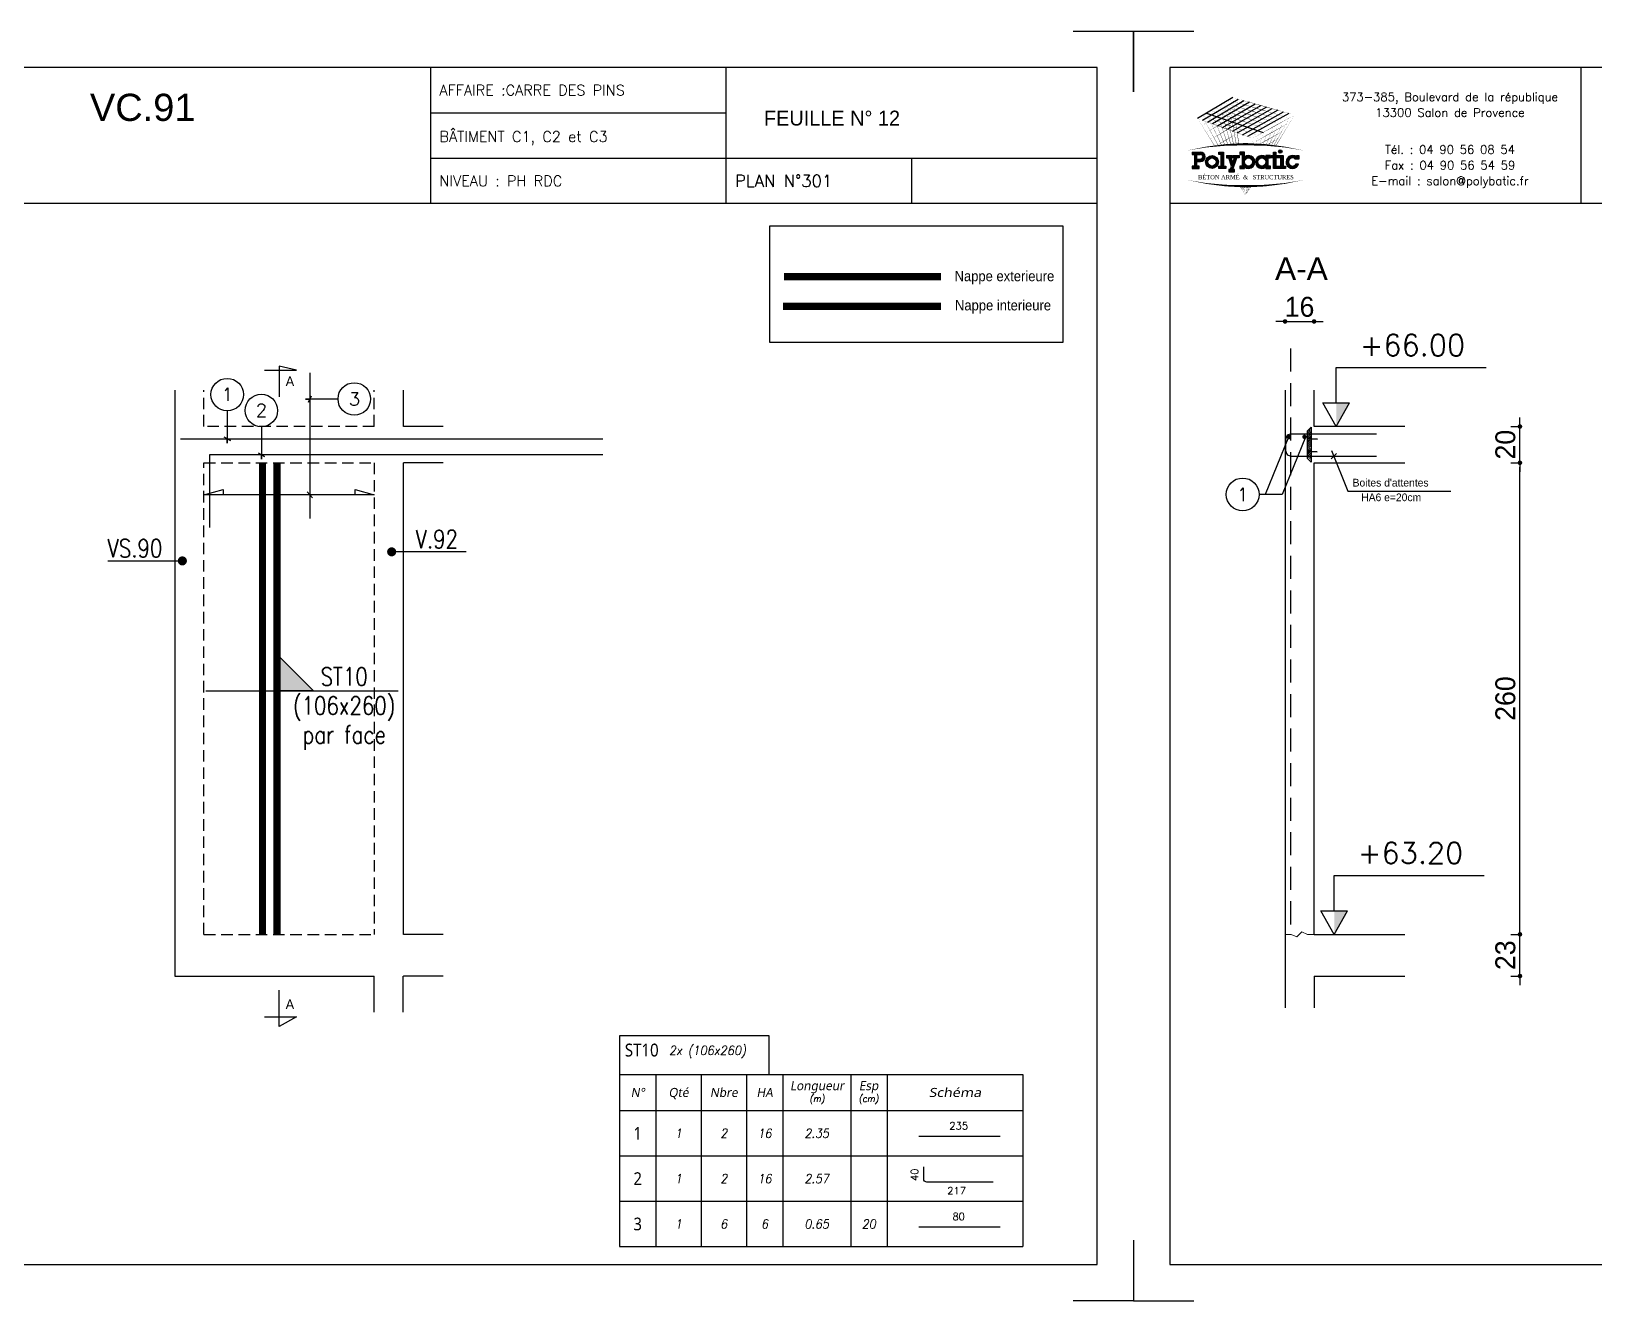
# Model space of a CAD drawing. Header units: metres. Extents: x -5618 to 118954, y -306 to 4637.
# Drawn here: x 4258 to 5120, y 894 to 1594 of the extents above; entities that cross this region are included whole.
import ezdxf
from ezdxf.enums import TextEntityAlignment as Align

# ---------------------------------------------------------------- set-up
doc = ezdxf.new("R2010")
doc.units = ezdxf.units.M
doc.linetypes.add('CACHE', pattern=[9.525, 6.35, -3.175])
doc.linetypes.add('CACHEX2', pattern=[19.05, 12.7, -6.35])
for name, color, linetype in [('COTATION', 1, 'Continuous'), ('GO-CARTOUCHE', 7, 'Continuous'), ('GO-FER-HA', 140, 'Continuous'), ('GO-TEXTE', 9, 'Continuous'), ('GO-TEXTE-FER', 3, 'Continuous'), ('K_ENT_M_Building_V.76', 7, 'Continuous'), ('STR_COTATION', 1, 'Continuous'), ('STR_STA', 30, 'Continuous'), ('STR_TS', 22, 'Continuous'), ('STR_TS_TXT', 7, 'Continuous'), ('STR_VOI-POT', 6, 'Continuous')]:
    doc.layers.add(name, color=color, linetype=linetype)
doc.layers.add('Kofragna_forma', color=7, linetype='Continuous', lineweight=70)
doc.styles.add('ARIAL', font='ARIAL.TTF')
doc.styles.add('GrDimensions', font='simplex.shx')
doc.styles.add('Lucida', font='LSANSI.TTF')
doc.styles.add('POLYBATIC', font='TIMES.TTF')
doc.styles.add('schéma', font='simplex.shx')
doc.styles.add('Tableau', font='romans.shx', dxfattribs={"width": 0.9, "oblique": 10})
doc.styles.add('Tableau2', font='trebuc.TTF', dxfattribs={"width": 0.9, "oblique": 10})
doc.styles.add('TEXTE', font='romans.shx')
doc.styles.add('TEXTE TS', font='romans.shx', dxfattribs={"width": 0.7, "oblique": 15})
doc.styles.add('TEXTEBA', font='ARIAL.TTF')
doc.dimstyles.new('COUPE-20', dxfattribs={"dimscale": 0.5, "dimtxt": 22, "dimasz": 5, "dimexe": 0.05, "dimexo": 0, "dimgap": 5, "dimtad": 1, "dimdec": 0, "dimdsep": 46, "dimtxsty": 'Standard', "dimblk1": 'DOT', "dimblk2": 'DOT', "dimsah": 1, "dimcen": 0, "dimdle": 150, "dimclrd": 1, "dimclre": 1, "dimclrt": 7, "dimadec": 0, "dimazin": 0, "dimtfac": 1, "dimtdec": 0, "dimtix": 1, "dimtmove": 2, "dimatfit": 3, "dimldrblk": 'DOT', "dimfxl": 0, "dimtvp": 1, "dimtolj": 1, "dimtzin": 0, "dimarcsym": 0})

# ---------------------------------------------------------------- blocks, each defined once
blk = doc.blocks.new('ime')
at = {"layer": 'COTATION', "const_width": 2.5}
blk.add_lwpolyline([(1.25, 0, -1), (-1.25, 0, -1)], format="xyb", close=True, dxfattribs=at)
at = {"layer": 'COTATION'}
blk.add_lwpolyline([(41.09, 0), (0, 0)], dxfattribs=at)
at = {"layer": 'COTATION', "color": 7, "style": 'TEXTE TS', "width": 0.8}
blk.add_attdef('NAME', (9.08, 2), '', height=10, dxfattribs=at)
blk = doc.blocks.new('A$C492E529B')
h = blk.add_hatch(color=256)
h.paths.add_polyline_path([(-1.983, 0.1), (-2.083, 0.1), (-2.083, 0.3), (-1.933, 0.3, 1), (-1.933, 0.7), (-2.283, 0.7), (-2.283, 0.6), (-2.183, 0.6), (-2.183, 0.1), (-2.283, 0.1), (-2.283, 0), (-1.983, 0)])
h.paths.add_polyline_path([(-2.083, 0.4), (-2.083, 0.6), (-1.933, 0.6, -1), (-1.933, 0.4)], flags=16)
for color, points in [(256, [(-0.938, 0.7), (-1.138, 0.7), (-1.138, 0.6), (-1.038, 0.6), (-1.038, 0.1), (-1.138, 0.1), (-1.138, 0), (-0.838, 0), (-0.838, 0.1), (-0.938, 0.1)]), (256, [(1.393, 0.55), (1.292, 0.55), (1.292, 0.7), (1.193, 0.7), (1.193, 0.55), (1.093, 0.55), (1.093, 0.45), (1.193, 0.45), (1.193, 0), (1.393, 0), (1.393, 0.1), (1.292, 0.1), (1.292, 0.45), (1.393, 0.45)]), (140, [(1.413, 0.725, 1), (1.563, 0.725, 1)]), (256, [(-0.367, 0.45), (-0.268, 0.45), (-0.268, 0.55), (-0.523, 0.55), (-0.523, 0.45), (-0.473, 0.45), (-0.543, 0.253), (-0.612, 0.45), (-0.562, 0.45), (-0.562, 0.55), (-0.818, 0.55), (-0.818, 0.45), (-0.718, 0.45), (-0.595, 0.101), (-0.648, -0.05), (-0.718, -0.05), (-0.718, -0.15), (-0.468, -0.15), (-0.468, -0.05), (-0.543, -0.05)]), (256, [(1.613, 0.55), (1.413, 0.55), (1.413, 0.45), (1.513, 0.45), (1.513, 0.1), (1.413, 0.1), (1.413, 0), (1.712, 0), (1.712, 0.1), (1.613, 0.1)]), (256, [(2.13, 0.4), (2.283, 0.4), (2.283, 0.55), (2.183, 0.55), (2.183, 0.487, 3.359496), (2.272, 0.2), (2.166, 0.2, -3.125802)])]:
    blk.add_hatch(color=color).paths.add_polyline_path(points)
h = blk.add_hatch(color=256)
h.paths.add_polyline_path([(-0.047, 0.487), (-0.047, 0.7), (-0.248, 0.7), (-0.248, 0.6), (-0.147, 0.6), (-0.147, 0.1), (-0.248, 0.1), (-0.248, 0), (-0.047, 0), (-0.047, 0.063, 2.12132)])
h.paths.add_polyline_path([(-0.047, 0.275, -1), (0.303, 0.275, -1)], flags=16)
h = blk.add_hatch(color=256)
h.paths.add_polyline_path([(-1.158, 0.275, 1), (-1.708, 0.275, 1)])
h.paths.add_polyline_path([(-1.608, 0.275, -1), (-1.258, 0.275, -1)], flags=16)
h = blk.add_hatch(color=256)
h.paths.add_polyline_path([(1.073, 0.1), (0.973, 0.1), (0.973, 0.45), (1.073, 0.45), (1.073, 0.55), (0.873, 0.55), (0.873, 0.487, 2.12132), (0.873, 0.063), (0.873, 0), (1.073, 0)])
h.paths.add_polyline_path([(0.523, 0.275, -1), (0.873, 0.275, -1)], flags=16)
for p, q in [((-0.595, 0.101), (-0.718, 0.45)), ((-0.648, -0.05), (-0.595, 0.101)), ((-0.543, 0.253), (-0.612, 0.45)), ((-0.543, -0.05), (-0.367, 0.45)), ((-0.543, 0.253), (-0.473, 0.45)), ((0.873, 0.55), (0.873, 0.487)), ((1.073, 0.55), (0.873, 0.55)), ((0.873, 0.063), (0.873, 0)), ((0.973, 0.1), (0.973, 0.45)), ((0.973, 0.45), (1.073, 0.45)), ((1.073, 0.1), (0.973, 0.1)), ((1.073, 0.45), (1.073, 0.55)), ((1.073, 0), (1.073, 0.1)), ((2.166, 0.2), (2.272, 0.2)), ((0.873, 0), (1.073, 0))]:
    blk.add_line(p, q)
for points in [[(-2.283, 0.7), (-1.933, 0.7)], [(-2.283, 0.7), (-2.283, 0.6), (-2.183, 0.6), (-2.183, 0.1), (-2.283, 0.1), (-2.283, 0), (-1.983, 0), (-1.983, 0.1), (-2.083, 0.1), (-2.083, 0.3), (-1.933, 0.3)], [(-1.138, 0.7), (-0.938, 0.7), (-0.938, 0.1), (-0.838, 0.1), (-0.838, 0), (-1.138, 0), (-1.138, 0.1), (-1.038, 0.1), (-1.038, 0.6), (-1.138, 0.6), (-1.138, 0.7)], [(-0.248, 0.7), (-0.248, 0.6), (-0.147, 0.6), (-0.147, 0.1), (-0.248, 0.1), (-0.248, 0), (-0.047, 0), (-0.047, 0.063)], [(-0.047, 0.487), (-0.047, 0.7), (-0.248, 0.7)], [(1.093, 0.55), (1.193, 0.55), (1.193, 0.7), (1.292, 0.7), (1.292, 0.55), (1.393, 0.55), (1.393, 0.45), (1.292, 0.45), (1.292, 0.1), (1.393, 0.1), (1.393, 0), (1.193, 0), (1.193, 0.45), (1.093, 0.45)], [(-2.083, 0.4), (-2.083, 0.6), (-1.933, 0.6)], [(-2.083, 0.4), (-1.933, 0.4)], [(-0.818, 0.55), (-0.562, 0.55)], [(-0.818, 0.55), (-0.818, 0.45), (-0.718, 0.45)], [(-0.612, 0.45), (-0.562, 0.45), (-0.562, 0.55)], [(-0.523, 0.55), (-0.268, 0.55), (-0.268, 0.45), (-0.367, 0.45)], [(-0.473, 0.45), (-0.523, 0.45), (-0.523, 0.55)], [(1.093, 0.45), (1.093, 0.55)], [(1.413, 0.45), (1.413, 0.55), (1.613, 0.55), (1.613, 0.1), (1.712, 0.1), (1.712, 0), (1.413, 0), (1.413, 0.1), (1.513, 0.1), (1.513, 0.45), (1.413, 0.45)], [(2.183, 0.487), (2.183, 0.55), (2.283, 0.55), (2.283, 0.4), (2.13, 0.4)], [(-0.648, -0.05), (-0.718, -0.05), (-0.718, -0.15), (-0.468, -0.15), (-0.468, -0.05), (-0.543, -0.05)]]:
    blk.add_lwpolyline(points)
at = {"color": 140}
blk.add_circle((1.488, 0.725), 0.075, dxfattribs=at)
for centre, radius in [((-1.433, 0.275), 0.275), ((-1.433, 0.275), 0.175), ((0.128, 0.275), 0.175), ((0.698, 0.275), 0.175)]:
    blk.add_circle(centre, radius)
for centre, radius, start, end in [((-1.933, 0.5), 0.2, 270, 90), ((-1.933, 0.5), 0.1, 270, 90), ((0.128, 0.275), 0.275, 230.4788, 129.5212), ((0.698, 0.275), 0.275, 50.4788, 309.5212), ((2.008, 0.275), 0.275, 50.4788, 344.17338), ((2.008, 0.275), 0.175, 45.58469, 334.62307)]:
    blk.add_arc(centre, radius, start, end)
blk = doc.blocks.new('POLYBATIC')
at = {"color": 140}
for p, q in [((-0.43, 3.281), (-1.602, 2.578)), ((-1.435, 2.518), (-0.241, 3.228)), ((-1.268, 2.457), (-0.053, 3.175)), ((-1.309, 2.754), (0.586, 2.109)), ((0.135, 3.121), (-1.101, 2.397)), ((-0.934, 2.337), (0.323, 3.068)), ((-0.767, 2.276), (0.511, 3.015)), ((0.7, 2.962), (-0.6, 2.216)), ((-0.433, 2.156), (0.888, 2.908)), ((1.076, 2.855), (-0.266, 2.095)), ((-0.099, 2.035), (1.264, 2.802)), ((1.452, 2.749), (0.067, 1.974))]:
    blk.add_line(p, q, dxfattribs=at)
for points in [[(-1.016, 2.93, 0.0156, 0, 0), (-0.43, 3.281, 0, 0, 0)], [(-0.838, 2.873, 0.0156, 0, 0), (-0.241, 3.228, 0, 0, 0)], [(-0.661, 2.816, 0.0156, 0, 0), (-0.053, 3.175, 0, 0, 0)], [(0.444, 2.896, 0.0156, 0, 0), (-0.576, 3.193, 0, 0, 0)], [(-0.309, 1.714, 0.0145, 0, 0), (-0.576, 3.193, 0, 0, 0)], [(0.605, 2.988, 0.0156, 0, 0), (-0.43, 3.281, 0, 0, 0)], [(-0.225, 1.716, 0.0149, 0, 0), (-0.43, 3.281, 0, 0, 0)], [(-1.602, 2.578, 0, 0.0156, 0), (-1.016, 2.93, 0, 0, 0)], [(-1.456, 2.344, 0, 0.0156, 0), (-0.923, 2.663, 0, 0, 0)], [(-0.522, 2.339, 0.0156, 0, 0), (-1.455, 2.666, 0, 0, 0)], [(-0.913, 1.673, 0.0116, 0, 0), (-1.455, 2.666, 0, 0, 0)], [(-1.435, 2.518, 0, 0.0156, 0), (-0.838, 2.873, 0, 0, 0)], [(-0.361, 2.432, 0.0156, 0, 0), (-1.309, 2.754, 0, 0, 0)], [(-0.8, 1.684, 0.0121, 0, 0), (-1.309, 2.754, 0, 0, 0)], [(-1.268, 2.457, 0, 0.0156, 0), (-0.661, 2.816, 0, 0, 0)], [(-0.2, 2.524, 0.0156, 0, 0), (-1.162, 2.842, 0, 0, 0)], [(-0.692, 1.693, 0.0126, 0, 0), (-1.162, 2.842, 0, 0, 0)], [(-1.101, 2.397, 0, 0.0156, 0), (-0.483, 2.759, 0, 0, 0)], [(-0.039, 2.617, 0.0156, 0, 0), (-1.016, 2.93, 0, 0, 0)], [(-0.589, 1.7, 0.0131, 0, 0), (-1.016, 2.93, 0, 0, 0)], [(-0.934, 2.337, 0, 0.0156, 0), (-0.305, 2.702, 0, 0, 0)], [(-0.391, 2.983, 0, 0.0156, 0), (-0.923, 2.663, 0, 0, 0)], [(0.122, 2.71, 0.0156, 0, 0), (-0.869, 3.018, 0, 0, 0)], [(-0.491, 1.706, 0.0136, 0, 0), (-0.869, 3.018, 0, 0, 0)], [(-0.352, 2.685, 0, 0.0156, 0), (-0.831, 2.397, 0, 0, 0)], [(-0.767, 2.276, 0, 0.0156, 0), (-0.128, 2.646, 0, 0, 0)], [(0.283, 2.803, 0.0156, 0, 0), (-0.723, 3.105, 0, 0, 0)], [(-0.398, 1.71, 0.014, 0, 0), (-0.723, 3.105, 0, 0, 0)], [(-0.483, 2.759, 0.0156, 0, 0), (0.135, 3.121, 0, 0, 0)], [(-0.305, 2.702, 0.0156, 0, 0), (0.323, 3.068, 0, 0, 0)], [(-0.128, 2.646, 0.0156, 0, 0), (0.511, 3.015, 0, 0, 0)], [(0.937, 2.305, 0, 0.0156, 0), (-0.039, 2.617, 0, 0, 0)], [(0.05, 2.589, 0.0156, 0, 0), (0.7, 2.962, 0, 0, 0)], [(1.113, 2.402, 0, 0.0156, 0), (0.122, 2.71, 0, 0, 0)], [(0.227, 2.532, 0.0156, 0, 0), (0.888, 2.908, 0, 0, 0)], [(1.289, 2.5, 0, 0.0156, 0), (0.283, 2.803, 0, 0, 0)], [(0.405, 2.475, 0.0156, 0, 0), (1.076, 2.855, 0, 0, 0)], [(1.465, 2.598, 0, 0.0156, 0), (0.444, 2.896, 0, 0, 0)], [(0.582, 2.418, 0.0156, 0, 0), (1.264, 2.802, 0, 0, 0)], [(1.641, 2.695, 0, 0.0156, 0), (0.605, 2.988, 0, 0, 0)], [(0.76, 2.362, 0.0156, 0, 0), (1.452, 2.749, 0, 0, 0)], [(0.937, 2.305, 0.0156, 0, 0), (1.641, 2.695, 0, 0, 0)], [(1.012, 1.663, 0.012, 0, 0), (1.641, 2.695, 0, 0, 0)], [(-0.684, 2.246, 0.0156, 0, 0), (-1.602, 2.578, 0, 0, 0)], [(-1.031, 1.66, 0.0111, 0, 0), (-1.602, 2.578, 0, 0, 0)], [(-1.31, 2.109, 0, 0.0156, 0), (-0.831, 2.397, 0, 0, 0)], [(-1.165, 1.875, 0, 0.0156, 0), (-0.739, 2.131, 0, 0, 0)], [(-0.312, 2.386, 0, 0.0156, 0), (-0.739, 2.131, 0, 0, 0)], [(0.234, 1.914, 0, 0.0156, 0), (-0.684, 2.246, 0, 0, 0)], [(-0.273, 2.088, 0, 0.0156, 0), (-0.646, 1.864, 0, 0, 0)], [(-0.6, 2.216, 0, 0.0156, 0), (0.05, 2.589, 0, 0, 0)], [(0.41, 2.012, 0, 0.0156, 0), (-0.522, 2.339, 0, 0, 0)], [(-0.433, 2.156, 0, 0.0156, 0), (0.227, 2.532, 0, 0, 0)], [(0.586, 2.109, 0, 0.0156, 0), (-0.361, 2.432, 0, 0, 0)], [(-0.266, 2.095, 0, 0.0156, 0), (0.405, 2.475, 0, 0, 0)], [(0.762, 2.207, 0, 0.0156, 0), (-0.2, 2.524, 0, 0, 0)], [(-0.099, 2.035, 0, 0.0156, 0), (0.582, 2.418, 0, 0, 0)], [(0.067, 1.974, 0, 0.0156, 0), (0.76, 2.362, 0, 0, 0)], [(0.213, 1.74, 0, 0.0156, 0), (0.852, 2.095, 0, 0, 0)], [(0.234, 1.914, 0, 0.0156, 0), (0.937, 2.305, 0, 0, 0)], [(0.474, 1.706, 0.00597, 0, 0), (0.586, 2.109, 0, 0, 0)], [(0.587, 1.7, 0.00718, 0, 0), (0.762, 2.207, 0, 0, 0)], [(0.689, 1.693, 0.0083, 0, 0), (0.937, 2.305, 0, 0, 0)], [(0.765, 1.884, 0.0156, 0, 0), (1.342, 2.205, 0, 0, 0)], [(0.781, 1.685, 0.00933, 0, 0), (1.113, 2.402, 0, 0, 0)], [(0.852, 2.095, 0.0156, 0, 0), (1.491, 2.45, 0, 0, 0)], [(0.865, 1.678, 0.0103, 0, 0), (1.289, 2.5, 0, 0, 0)], [(0.942, 1.67, 0.0112, 0, 0), (1.465, 2.598, 0, 0, 0)], [(-1.953, 1.508, 0, 0.0781, -0.053843), (0, 1.719, 0, 0, 0)], [(-1.019, 1.641, 0, 0.0156, 0), (-0.646, 1.864, 0, 0, 0)], [(-0.234, 1.79, 0, 0.00638, 0), (-0.365, 1.711, 0, 0.00638, 0)], [(1.953, 1.508, 0, 0.0781, 0.053843), (0, 1.719, 0, 0, 0)], [(0.21, 1.716, 0.00323, 0, 0), (0.234, 1.914, 0, 0, 0)], [(0.349, 1.712, 0.00465, 0, 0), (0.41, 2.012, 0, 0, 0)], [(0.447, 1.708, 0.00693, 0.0156, 0), (0.767, 1.886, 0, 0, 0)], [(0.68, 1.675, 0.0156, 0, 0), (1.193, 1.96, 0, 0, 0)], [(0.96, 1.668, 0.00293, 0, 0), (1.044, 1.715, 0, 0, 0)], [(-1.953, 0.523, 0, 0.0781, 0.053843), (0, 0.312, 0, 0, 0)], [(1.953, 0.523, 0, 0.0781, -0.053843), (0, 0.312, 0, 0, 0)], [(0, 0, 0, 0.00381, 0), (-0.195, 0.315, 0, 0.00381, 0)], [(0, 0, 0, 0.00368, 0), (-0.171, 0.314, 0, 0.00368, 0)], [(0, 0, 0, 0.00356, 0), (-0.149, 0.314, 0, 0.00356, 0)], [(0, 0, 0, 0.00345, 0), (-0.128, 0.313, 0, 0.00345, 0)], [(0, 0, 0, 0.00334, 0), (-0.109, 0.313, 0, 0.00334, 0)], [(0, 0, 0, 0.00324, 0), (-0.09, 0.313, 0, 0.00324, 0)], [(0, 0, 0, 0.00315, 0), (-0.073, 0.313, 0, 0.00315, 0)], [(0, 0, 0, 0.00306, 0), (-0.056, 0.313, 0, 0.00306, 0)], [(0, 0, 0, 0.00306, 0), (-0.056, 0.313, 0, 0.00306, 0)], [(0, 0, 0, 0.00298, 0), (-0.041, 0.313, 0, 0.00298, 0)], [(0, 0, 0, 0.0051, 0), (0.038, 0.313, 0, 0.0051, 0)], [(0, 0, 0, 0.00425, 0), (0.127, 0.313, 0, 0.00425, 0)], [(0, 0, 0, 0.00408, 0), (0.145, 0.314, 0, 0.00408, 0)], [(0, 0, 0, 0.00392, 0), (0.162, 0.314, 0, 0.00392, 0)], [(0, 0, 0, 0.00378, 0), (0.177, 0.314, 0, 0.00378, 0)], [(0, 0, 0, 0.00365, 0), (0.191, 0.315, 0, 0.00365, 0)], [(0, 0, 0, 0.00486, 0), (0.064, 0.313, 0, 0.00486, 0)], [(0, 0, 0, 0.00464, 0), (0.087, 0.313, 0, 0.00464, 0)], [(0, 0, 0, 0.00443, 0), (0.108, 0.313, 0, 0.00443, 0)]]:
    blk.add_lwpolyline(points, format="xyseb", dxfattribs=at)
at = {"color": 5, "xscale": 0.78125, "yscale": 0.78125, "zscale": 0.78125}
blk.add_blockref('A$C492E529B', (0, 0.91), dxfattribs=at)
at = {"lineweight": 60, "style": 'POLYBATIC'}
for s, p in [('BÉTON ARMÉ', (-1.587, 0.547)), ('STRUCTURES', (0.24, 0.547))]:
    blk.add_text(s, height=0.1406, dxfattribs=at).set_placement(p)
at = {"color": 140, "style": 'POLYBATIC'}
blk.add_text('&', height=0.141, dxfattribs=at).set_placement((0, 0.547), align=Align.CENTER)
blk = doc.blocks.new('_DOT')
at = {"color": 0, "linetype": 'ByBlock'}
blk.add_line((-0.5, 0), (-1, 0), dxfattribs=at)
at = {"color": 0, "linetype": 'ByBlock', "const_width": 0.5}
blk.add_lwpolyline([(-0.25, 0, 1), (0.25, 0, 1)], format="xyb", close=True, dxfattribs=at)
blk = doc.blocks.new('*D1385')
at = {"layer": 'COTATION', "color": 1, "lineweight": -2, "ltscale": 4.5}
for p, q in [((5073.94, 1095.79), (5078.97, 1095.79)), ((5078.94, 1098.29), (5078.94, 1100.79)), ((5078.94, 1072.79), (5078.94, 1095.79)), ((5073.94, 1072.79), (5078.97, 1072.79)), ((5078.94, 1070.29), (5078.94, 1067.79))]:
    blk.add_line(p, q, dxfattribs=at)
at = {"layer": 'DEFPOINTS', "color": 0, "lineweight": -3, "ltscale": 4.5}
for p in [(5015.38, 1095.79), (5078.94, 1095.79), (5015.38, 1072.79)]:
    blk.add_point(p, dxfattribs=at)
at = {"layer": 'COTATION', "color": 1, "lineweight": -2, "ltscale": 4.5, "xscale": 2.5, "yscale": 2.5, "zscale": 2.5}
for p, rotation in [((5078.94, 1095.79), 270), ((5078.94, 1072.79), 90)]:
    blk.add_blockref('_DOT', p, dxfattribs=dict(at, rotation=rotation))
at = {"layer": 'COTATION', "color": 7, "lineweight": -3, "ltscale": 4.5, "insert": (5070.94, 1084.29), "char_height": 11, "attachment_point": 5, "rotation": 90}
blk.add_mtext('\\A1;23', dxfattribs=at)
blk = doc.blocks.new('*D1386')
at = {"layer": 'COTATION', "color": 1, "lineweight": -2, "ltscale": 4.5}
for p, q in [((5073.94, 1355.79), (5078.97, 1355.79)), ((5078.94, 1098.29), (5078.94, 1353.29)), ((5073.94, 1095.79), (5078.97, 1095.79))]:
    blk.add_line(p, q, dxfattribs=at)
at = {"layer": 'DEFPOINTS', "color": 0, "lineweight": -3, "ltscale": 4.5}
for p in [(5015.38, 1355.79), (5078.94, 1355.79), (5015.38, 1095.79)]:
    blk.add_point(p, dxfattribs=at)
at = {"layer": 'COTATION', "color": 1, "lineweight": -2, "ltscale": 4.5, "xscale": 2.5, "yscale": 2.5, "zscale": 2.5}
for p, rotation in [((5078.94, 1355.79), 90), ((5078.94, 1095.79), 270)]:
    blk.add_blockref('_DOT', p, dxfattribs=dict(at, rotation=rotation))
at = {"layer": 'COTATION', "color": 7, "lineweight": -3, "ltscale": 4.5, "insert": (5070.94, 1225.79), "char_height": 11, "attachment_point": 5, "rotation": 90}
blk.add_mtext('\\A1;260', dxfattribs=at)
blk = doc.blocks.new('*D1387')
at = {"layer": 'COTATION', "color": 1, "lineweight": -2, "ltscale": 4.5}
for p, q in [((5078.94, 1378.29), (5078.94, 1380.79)), ((5073.94, 1375.79), (5078.97, 1375.79)), ((5078.94, 1355.79), (5078.94, 1375.79)), ((5073.94, 1355.79), (5078.97, 1355.79)), ((5078.94, 1353.29), (5078.94, 1350.79))]:
    blk.add_line(p, q, dxfattribs=at)
at = {"layer": 'DEFPOINTS', "color": 0, "lineweight": -3, "ltscale": 4.5}
for p in [(5015.38, 1375.79), (5078.94, 1375.79), (5015.38, 1355.79)]:
    blk.add_point(p, dxfattribs=at)
at = {"layer": 'COTATION', "color": 1, "lineweight": -2, "ltscale": 4.5, "xscale": 2.5, "yscale": 2.5, "zscale": 2.5}
for p, rotation in [((5078.94, 1375.79), 270), ((5078.94, 1355.79), 90)]:
    blk.add_blockref('_DOT', p, dxfattribs=dict(at, rotation=rotation))
at = {"layer": 'COTATION', "color": 7, "lineweight": -3, "ltscale": 4.5, "insert": (5070.94, 1365.79), "char_height": 11, "attachment_point": 5, "rotation": 90}
blk.add_mtext('\\A1;20', dxfattribs=at)
blk = doc.blocks.new('stab')
at = {"layer": 'STR_STA'}
h = blk.add_hatch(dxfattribs=at)
h.set_pattern_fill('ANSI31', color=9, scale=6.075, angle=-540, style=0)
h.set_pattern_definition([(315, (-54992.6584, 395894.73794), (-0.536959212, -0.536959212), [])])
h.paths.add_polyline_path([(8.55, 0), (6.53, -2.03), (4.9, -2.03), (4.9, 0)])
h.paths.add_polyline_path([(4.9, 0), (4.9, -2.03), (1.75, -2.03), (1.95, 0)])
h.paths.add_polyline_path([(1.41, 0), (1.73, -2.03), (-8.03, -2.03), (-7.82, 0)])
h.paths.add_polyline_path([(-8.11, -1.56), (-9.67, 0), (-8.25, 0)])
at = {"layer": 'STR_STA', "color": 1}
blk.add_lwpolyline([(-5.93, 36.01), (-5.93, 0.57), (-5.93, -11.07, 0.414214), (-2.89, -14.1), (3.18, -14.1, 0.414214), (6.22, -11.07), (6.22, 36.01)], format="xyb", dxfattribs=at)
blk.add_lwpolyline([(-7.65, -2.03), (-9.67, 0), (9.67, 0), (7.65, -2.03)], close=True, dxfattribs=at)
blk.add_lwpolyline([(-3.88, 0), (-3.68, -2.22), (-3.09, 3.47), (-3.09, 0), (3.09, 0), (3.42, -2.09), (3.94, 3.21), (3.94, 0)], dxfattribs=at)
at = {"layer": 'STR_STA', "color": 6, "linetype": 'Continuous', "const_width": 1.2}
for points in [[(-3.75, -3.69, -1), (-4.95, -3.69, -1)], [(-3.64, -12.3, -1), (-4.84, -12.3, -1)]]:
    blk.add_lwpolyline(points, format="xyb", close=True, dxfattribs=at)
blk = doc.blocks.new('*D1388')
at = {"layer": 'DEFPOINTS', "color": 0, "lineweight": -3, "ltscale": 4.5}
for p in [(4965.38, 1433.73), (4949.38, 1395.79, 187.69), (4965.38, 1395.79, 187.69)]:
    blk.add_point(p, dxfattribs=at)
at = {"layer": 'STR_COTATION', "color": 1, "lineweight": -2, "ltscale": 4.5}
for p, q in [((4946.88, 1433.73), (4944.38, 1433.73)), ((4949.38, 1433.74), (4949.38, 1433.76)), ((4949.38, 1433.73), (4965.38, 1433.73)), ((4965.38, 1433.74), (4965.38, 1433.76)), ((4967.88, 1433.73), (4970.38, 1433.73))]:
    blk.add_line(p, q, dxfattribs=at)
at = {"layer": 'STR_COTATION', "color": 1, "lineweight": -2, "ltscale": 4.5, "xscale": 2.5, "yscale": 2.5, "zscale": 2.5}
blk.add_blockref('_DOT', (4949.38, 1433.73), dxfattribs=at)
at = {"layer": 'STR_COTATION', "color": 1, "lineweight": -2, "ltscale": 4.5, "xscale": 2.5, "yscale": 2.5, "zscale": 2.5, "rotation": 180}
blk.add_blockref('_DOT', (4965.38, 1433.73), dxfattribs=at)
at = {"layer": 'STR_COTATION', "color": 7, "lineweight": -3, "ltscale": 4.5, "insert": (4957.38, 1441.73), "char_height": 11, "attachment_point": 5}
blk.add_mtext('\\A1;16', dxfattribs=at)
blk = doc.blocks.new('mrega')
at = {"layer": 'STR_TS_TXT', "style": 'TEXTE TS', "width": 0.8}
for tag, p in [('ST10', (14.48, 0)), ('DIM', (14.48, -16)), ('NOTE', (14.48, -32))]:
    blk.add_attdef(tag, text='', height=10, dxfattribs=at).set_placement(p, align=Align.CENTER)
blk = doc.blocks.new('A$C6F247267')
blk.add_hatch(color=256).paths.add_polyline_path([(0, -0.2), (-0.2, 0), (0, 0)])
blk.add_lwpolyline([(-0.2, 0), (0, 0), (0, -0.2), (-0.2, 0)])
blk = doc.blocks.new('Barre libre')
at = {"layer": 'GO-TEXTE-FER'}
for p, q in [((0, 0), (0, -1)), ((0, 0), (8.9, 0)), ((0.8, 0), (0.8, -1)), ((1.8, 0), (1.8, -1)), ((2.8, 0), (2.8, -1)), ((3.6, 0), (3.6, -1)), ((5.1, 0), (5.1, -1)), ((5.9, 0), (5.9, -1)), ((8.9, 0), (8.9, -1)), ((0, -1), (8.9, -1))]:
    blk.add_line(p, q, dxfattribs=at)
at = {"layer": 'GO-TEXTE-FER', "color": 1}
blk.add_line((6.603, -0.563), (8.394, -0.563), dxfattribs=at)
at = {"layer": 'GO-TEXTE-FER', "color": 1, "style": 'Tableau'}
blk.add_attdef('Longueur', text='', height=0.16, dxfattribs=at).set_placement((7.481, -0.336), align=Align.MIDDLE_CENTER)
at = {"layer": 'GO-TEXTE-FER', "style": 'Tableau2', "width": 0.9}
blk.add_attdef('NUMERO', text='', height=0.28, dxfattribs=at).set_placement((0.4, -0.5), align=Align.MIDDLE_CENTER)
at = {"layer": 'GO-TEXTE-FER', "style": 'Tableau', "oblique": 10, "width": 0.9}
for tag, p in [('QUANTITE', (1.3, -0.5)), ('NOMBRE', (2.3, -0.5)), ('NUANCE', (3.2, -0.5)), ('LONGUEUR', (4.35, -0.5)), ('ESPACEMENTS', (5.5, -0.5))]:
    blk.add_attdef(tag, text='', height=0.2, dxfattribs=at).set_placement(p, align=Align.MIDDLE_CENTER)
blk = doc.blocks.new('Désignation')
at = {"layer": 'GO-TEXTE-FER'}
for p, q in [((0, 0.8), (8.9, 0.8)), ((0, 0.8), (0, 0)), ((0.8, 0.8), (0.8, 0)), ((1.8, 0.8), (1.8, 0)), ((2.8, 0.8), (2.8, 0)), ((3.6, 0.8), (3.6, 0)), ((5.1, 0.8), (5.1, 0)), ((5.9, 0.8), (5.9, 0)), ((8.9, 0.8), (8.9, 0)), ((0, 0), (8.9, 0))]:
    blk.add_line(p, q, dxfattribs=at)
at = {"layer": 'GO-TEXTE-FER', "style": 'Tableau2', "oblique": 10}
for s, p in [('N°', (0.4, 0.4)), ('Qté', (1.3, 0.4)), ('Nbre', (2.3, 0.4)), ('HA', (3.2, 0.4)), ('Longueur', (4.356, 0.55)), ('Esp', (5.494, 0.55))]:
    blk.add_text(s, height=0.2, dxfattribs=at).set_placement(p, align=Align.MIDDLE_CENTER)
at = {"layer": 'GO-TEXTE-FER', "color": 7, "style": 'Tableau', "oblique": 10, "width": 0.9}
for s, p in [('(m)', (4.356, 0.265)), ('(cm)', (5.494, 0.265))]:
    blk.add_text(s, height=0.15, dxfattribs=at).set_placement(p, align=Align.MIDDLE_CENTER)
at = {"layer": 'GO-TEXTE-FER', "style": 'Tableau2', "oblique": 10, "width": 1.2}
blk.add_text('Schéma', height=0.2, dxfattribs=at).set_placement((7.4, 0.4), align=Align.MIDDLE_CENTER)
blk = doc.blocks.new('1cr90')
at = {"layer": 'GO-TEXTE-FER'}
for p, q in [((0, 0), (0, -1)), ((0, 0), (8.9, 0)), ((0.8, 0), (0.8, -1)), ((1.8, 0), (1.8, -1)), ((2.8, 0), (2.8, -1)), ((3.6, 0), (3.6, -1)), ((5.1, 0), (5.1, -1)), ((5.9, 0), (5.9, -1)), ((8.9, 0), (8.9, -1)), ((0, -1), (8.9, -1))]:
    blk.add_line(p, q, dxfattribs=at)
at = {"layer": 'GO-TEXTE-FER', "color": 1}
blk.add_lwpolyline([(8.24, -0.575), (6.78, -0.575, -0.414214), (6.71, -0.505), (6.71, -0.238)], format="xyb", dxfattribs=at)
at = {"layer": 'GO-TEXTE-FER', "color": 1, "style": 'Tableau'}
blk.add_attdef('Crosse gauche', text='', height=0.16, rotation=90, dxfattribs=at).set_placement((6.509, -0.416), align=Align.MIDDLE_CENTER)
at = {"layer": 'GO-TEXTE-FER', "style": 'Tableau2', "width": 0.9}
blk.add_attdef('NUMERO', text='', height=0.28, dxfattribs=at).set_placement((0.4, -0.5), align=Align.MIDDLE_CENTER)
at = {"layer": 'GO-TEXTE-FER', "style": 'Tableau', "oblique": 10, "width": 0.9}
for tag, p in [('QUANTITE', (1.3, -0.5)), ('NOMBRE', (2.3, -0.5)), ('NUANCE', (3.2, -0.5)), ('LONGUEUR', (4.35, -0.5)), ('ESPACEMENTS', (5.5, -0.5))]:
    blk.add_attdef(tag, text='', height=0.2, dxfattribs=at).set_placement(p, align=Align.MIDDLE_CENTER)
at = {"layer": 'GO-TEXTE-FER', "color": 1, "style": 'Tableau'}
blk.add_attdef('LONGUEUR', text='', height=0.16, dxfattribs=at).set_placement((7.437, -0.765), align=Align.MIDDLE_CENTER)

msp = doc.modelspace()

# ---------------------------------------------------------------- linework, layer by layer
for p, q in [((4478, 1573.71), (4478, 1498.77)), ((4640.97, 1573.74), (4640.97, 1498.77)), ((4478, 1548.71), (4640.97, 1548.71)), ((4478, 1523.72), (4640.97, 1523.72)), ((4640.97, 1523.74), (4845.83, 1523.74)), ((4743.31, 1523.74), (4743.31, 1498.77))]:
    msp.add_line(p, q)
at = {"color": 7, "linetype": 'Continuous', "lineweight": -3}
for p, q in [((4970.21, 1388.79, 187.69), (4984.96, 1388.79, 187.69)), ((4977.58, 1375.79, 187.69), (4970.21, 1388.79, 187.69)), ((4970.21, 1388.79, 187.69), (4984.96, 1388.79, 187.69)), ((4977.58, 1375.79, 187.69), (4970.21, 1388.79, 187.69)), ((4977.58, 1375.79, 187.69), (4984.96, 1388.79, 187.69)), ((4977.58, 1375.79, 187.69), (4984.96, 1388.79, 187.69)), ((4969.15, 1108.79, 187.69), (4983.9, 1108.79, 187.69)), ((4976.52, 1095.79, 187.69), (4969.15, 1108.79, 187.69)), ((4969.15, 1108.79, 187.69), (4983.9, 1108.79, 187.69)), ((4976.52, 1095.79, 187.69), (4969.15, 1108.79, 187.69)), ((4976.52, 1095.79, 187.69), (4983.9, 1108.79, 187.69)), ((4976.52, 1095.79, 187.69), (4983.9, 1108.79, 187.69))]:
    msp.add_line(p, q, dxfattribs=at)
for points in [[(4832.49, 1593.71), (4865.82, 1593.71), (4865.82, 1560.38)], [(4865.82, 1560.38), (4865.82, 1593.71), (4899.15, 1593.71)], [(5112.47, 1573.71), (5112.47, 1498.77)], [(4845.83, 1498.77), (3895.92, 1498.77)], [(5835.73, 1498.77), (4885.82, 1498.77)], [(4865.82, 927.11), (4865.82, 893.78), (4832.49, 893.78)], [(4865.82, 927.11), (4865.82, 893.78), (4899.15, 893.78)]]:
    msp.add_lwpolyline(points)
for points in [[(3895.92, 1573.71), (3895.92, 913.78), (4845.83, 913.78), (4845.83, 1573.71)], [(4885.82, 1573.71), (4885.82, 913.78), (5835.73, 913.78), (5835.73, 1573.71)]]:
    msp.add_lwpolyline(points, close=True)
at = {"lineweight": 18, "elevation": 187.69}
msp.add_lwpolyline([(4949.38, 1095.79), (4952.84, 1095.79), (4955.86, 1094.36), (4958.61, 1097.13), (4961.77, 1095.79), (4965.38, 1095.79)], dxfattribs=at)
at = {"color": 7, "linetype": 'Continuous', "lineweight": -3}
for points in [[(4984.96, 1388.79, 187.69), (4977.58, 1375.79, 187.69), (4977.58, 1388.76, 187.69)], [(4984.96, 1388.79, 187.69), (4977.58, 1375.79, 187.69), (4977.58, 1388.76, 187.69)], [(4983.9, 1108.79, 187.69), (4976.52, 1095.79, 187.69), (4976.52, 1108.75, 187.69)], [(4983.9, 1108.79, 187.69), (4976.52, 1095.79, 187.69), (4976.52, 1108.75, 187.69)]]:
    msp.add_solid(points, dxfattribs=at)
at = {"layer": 'COTATION'}
msp.add_line((4413.06, 1336.38, 187.69), (4410.11, 1339.73, 187.69), dxfattribs=at)
at = {"layer": 'COTATION', "elevation": 187.69}
msp.add_lwpolyline([(4436.52, 1338.05), (4436.52, 1341.05), (4447.08, 1338.05), (4353.13, 1338.05), (4363.69, 1341.05), (4363.69, 1338.05)], dxfattribs=at)
at = {"layer": 'GO-CARTOUCHE', "color": 2, "ltscale": 3}
msp.add_line((4977.67, 1360.98, 187.69), (4974.86, 1358.01, 187.69), dxfattribs=at)
at = {"layer": 'GO-CARTOUCHE', "color": 2, "ltscale": 3, "elevation": 187.69}
msp.add_lwpolyline([(4975.07, 1362.49), (4984.03, 1340.08), (5040.73, 1340.08)], dxfattribs=at)
at = {"layer": 'GO-FER-HA', "elevation": 187.69}
for points in [[(4365.92, 1384.42, -512.322006), (4365.99, 1384.42), (4365.99, 1366.55), (4365.99, 1368.95), (4367.69, 1368.06), (4364.29, 1369.85)], [(4427.05, 1391.01, -512.322006), (4427.05, 1390.94), (4409.19, 1390.94), (4411.59, 1390.94), (4410.69, 1389.24), (4412.48, 1392.63)], [(4384.74, 1375.65, -512.322006), (4384.81, 1375.65), (4384.81, 1357.78), (4384.81, 1360.18), (4386.5, 1359.28), (4383.11, 1361.08)]]:
    msp.add_lwpolyline(points, format="xyb", dxfattribs=at)
for points in [[(4960.68, 1369.96), (4947.8, 1338.32), (4935.06, 1338.32)], [(4951.35, 1369.96), (4938.47, 1338.32), (4935.06, 1338.32)]]:
    msp.add_lwpolyline(points, dxfattribs=at)
at = {"layer": 'GO-FER-HA'}
msp.add_circle((4926, 1338.32, 187.69), 9.06, dxfattribs=at)
at = {"layer": 'GO-TEXTE', "elevation": 187.69, "flags": 128}
for points in [[(4386.58, 1406.86), (4404.23, 1406.85), (4394.56, 1409.14), (4394.55, 1392.22)], [(4386.56, 1050.28), (4404.21, 1050.28), (4394.53, 1045), (4394.53, 1064.92)]]:
    msp.add_lwpolyline(points, dxfattribs=at)
at = {"layer": 'GO-TEXTE-FER'}
msp.add_lwpolyline([(4582.35, 1018.6), (4664.85, 1018.6), (4664.85, 1039.87), (4582.35, 1039.87)], close=True, dxfattribs=at)
at = {"layer": 'K_ENT_M_Building_V.76', "color": 30, "linetype": 'Continuous', "lineweight": -3}
for p, q in [((4977.58, 1388.79, 187.69), (4977.58, 1408.29, 187.69)), ((4977.58, 1408.29, 187.69), (4984.08, 1408.29, 187.69)), ((4977.58, 1388.79, 187.69), (4977.58, 1408.29, 187.69)), ((4977.58, 1408.29, 187.69), (4984.08, 1408.29, 187.69)), ((4984.08, 1408.29, 187.69), (5060.22, 1408.29, 187.69)), ((4984.08, 1408.29, 187.69), (5060.22, 1408.29, 187.69)), ((4976.52, 1108.79, 187.69), (4976.52, 1128.29, 187.69)), ((4976.52, 1128.29, 187.69), (4983.02, 1128.29, 187.69)), ((4976.52, 1108.79, 187.69), (4976.52, 1128.29, 187.69)), ((4976.52, 1128.29, 187.69), (4983.02, 1128.29, 187.69)), ((4983.02, 1128.29, 187.69), (5059.17, 1128.29, 187.69)), ((4983.02, 1128.29, 187.69), (5059.17, 1128.29, 187.69))]:
    msp.add_line(p, q, dxfattribs=at)
at = {"layer": 'Kofragna_forma', "color": 4, "lineweight": -3}
for p, q in [((4337.13, 1395.79, 187.69), (4337.13, 1156.79, 187.69)), ((4463.18, 1375.79, 187.69), (4463.18, 1395.79, 187.69)), ((4949.38, 1395.79, 187.69), (4949.38, 1055.36, 187.69)), ((4965.38, 1375.79, 187.69), (4965.38, 1395.79, 187.69)), ((4484.97, 1375.79, 187.69), (4463.18, 1375.79, 187.69)), ((5015.38, 1375.79, 187.69), (4965.38, 1375.79, 187.69)), ((4463.18, 1095.79, 187.69), (4463.18, 1355.79, 187.69)), ((4484.97, 1355.79, 187.69), (4463.18, 1355.79, 187.69)), ((4965.38, 1095.79, 187.69), (4965.38, 1355.79, 187.69)), ((4965.38, 1355.79, 187.69), (5015.38, 1355.79, 187.69)), ((4337.13, 1156.79, 187.69), (4337.13, 1072.79, 187.69)), ((4484.97, 1095.79, 187.69), (4463.18, 1095.79, 187.69)), ((4965.38, 1095.79, 187.69), (5015.38, 1095.79, 187.69)), ((4337.13, 1072.79, 187.69), (4447.08, 1072.79, 187.69)), ((4447.08, 1052.79, 187.69), (4447.08, 1072.79, 187.69)), ((4463.08, 1052.79, 187.69), (4463.08, 1072.79, 187.69)), ((4463.08, 1072.79, 187.69), (4463.18, 1072.79, 187.69)), ((4484.97, 1072.79, 187.69), (4463.18, 1072.79, 187.69)), ((4965.38, 1072.79, 187.69), (5015.38, 1072.79, 187.69)), ((4965.38, 1072.79, 187.69), (4965.38, 1055.36, 187.69))]:
    msp.add_line(p, q, dxfattribs=at)
at = {"layer": 'Kofragna_forma', "linetype": 'CACHE', "lineweight": -3}
for p, q in [((4353.13, 1375.79, 187.69), (4353.13, 1395.79, 187.69)), ((4447.08, 1375.79, 187.69), (4447.08, 1395.79, 187.69)), ((4447.08, 1375.79, 187.69), (4353.13, 1375.79, 187.69)), ((4353.13, 1095.79, 187.69), (4353.13, 1355.79, 187.69)), ((4353.13, 1355.79, 187.69), (4447.08, 1355.79, 187.69)), ((4447.08, 1355.79, 187.69), (4447.08, 1095.79, 187.69)), ((4353.13, 1095.79, 187.69), (4447.08, 1095.79, 187.69))]:
    msp.add_line(p, q, dxfattribs=at)
at = {"layer": 'STR_TS', "color": 3}
msp.add_line((4354.13, 1230.1, 187.69), (4460.18, 1230.1, 187.69), dxfattribs=at)
at = {"layer": 'STR_TS', "color": 7}
msp.add_lwpolyline([(4665.24, 1486.45), (4826.78, 1486.45), (4826.78, 1422.16), (4665.24, 1422.16)], close=True, dxfattribs=at)
at = {"layer": 'STR_TS', "linetype": 'CACHE', "ltscale": 2, "const_width": 4}
msp.add_lwpolyline([(4759.66, 1458.45), (4673.1, 1458.45)], dxfattribs=at)
at = {"layer": 'STR_TS', "const_width": 4}
msp.add_lwpolyline([(4759.66, 1442), (4672.54, 1442)], dxfattribs=at)
at = {"layer": 'STR_TS', "linetype": 'ByBlock', "ltscale": 2, "const_width": 4, "elevation": 187.69}
msp.add_lwpolyline([(4385.41, 1095.79), (4385.41, 1355.79)], dxfattribs=at)
at = {"layer": 'STR_TS', "linetype": 'CACHE', "ltscale": 2, "const_width": 4, "elevation": 187.69}
msp.add_lwpolyline([(4393.46, 1095.79), (4393.46, 1355.79)], dxfattribs=at)
at = {"layer": 'STR_VOI-POT'}
msp.add_line((4411.59, 1405.31, 187.69), (4411.59, 1325.14, 187.69), dxfattribs=at)
at = {"layer": 'STR_VOI-POT', "color": 1, "linetype": 'CACHEX2', "elevation": 187.69}
msp.add_lwpolyline([(4952.38, 1418.79), (4952.38, 1095.79)], dxfattribs=at)
at = {"layer": 'STR_VOI-POT', "elevation": 187.69}
for points in [[(4340.13, 1368.95), (4573.18, 1368.95)], [(4573.18, 1360.18), (4356.13, 1360.18), (4356.13, 1320.18)]]:
    msp.add_lwpolyline(points, dxfattribs=at)

# ---------------------------------------------------------------- block references
at = {"xscale": 16.49835000000894, "yscale": 16.49834999989253, "zscale": 16.49835000000003}
msp.add_blockref('POLYBATIC', (4927.59, 1503.09), dxfattribs=at)
at = {"layer": 'COTATION'}
ref = msp.add_blockref('ime', (4341.2, 1301.69, 187.69), dxfattribs=dict(at, xscale=-1))
ref.add_attrib('NAME', 'VS.90', (4299.98, 1303.69, 187.69), dxfattribs={"color": 7, "height": 10, "style": 'TEXTE TS', "width": 0.8})
ref = msp.add_blockref('ime', (4456.64, 1306.69, 187.69), dxfattribs=at)
ref.add_attrib('NAME', 'V.92', (4469.91, 1308.69, 187.69), dxfattribs={"color": 7, "height": 10, "style": 'TEXTE TS', "width": 0.8})
at = {"layer": 'GO-FER-HA', "xscale": 25, "yscale": 25, "zscale": 25}
msp.add_blockref('Désignation', (4582.35, 998.6), dxfattribs=at)
at = {"layer": 'GO-TEXTE-FER', "xscale": 25, "yscale": 25, "zscale": 25}
for p, values in [((4582.35, 998.6), {'NUMERO': '1', 'QUANTITE': '1', 'NOMBRE': '2', 'NUANCE': '16', 'Longueur': '235', 'LONGUEUR': '2.35'}), ((4582.35, 948.6), {'NUMERO': '3', 'QUANTITE': '1', 'NOMBRE': '6', 'NUANCE': '6', 'Longueur': '80', 'LONGUEUR': '0.65', 'ESPACEMENTS': '20'})]:
    msp.add_blockref('Barre libre', p, dxfattribs=at).add_auto_attribs(values)
at = {"layer": 'GO-TEXTE-FER'}
ref = msp.add_blockref('1cr90', (4582.35, 973.6), dxfattribs=dict(at, xscale=25, yscale=25, zscale=25))
ref.add_attrib('NUMERO', '2', dxfattribs={"height": 7, "style": 'Tableau2', "width": 0.9}).set_placement((4592.35, 961.1), align=Align.MIDDLE_CENTER)
ref.add_attrib('QUANTITE', '1', dxfattribs={"height": 5, "style": 'Tableau', "oblique": 10, "width": 0.9}).set_placement((4614.85, 961.1), align=Align.MIDDLE_CENTER)
ref.add_attrib('NOMBRE', '2', dxfattribs={"height": 5, "style": 'Tableau', "oblique": 10, "width": 0.9}).set_placement((4639.85, 961.1), align=Align.MIDDLE_CENTER)
ref.add_attrib('NUANCE', '16', dxfattribs={"height": 5, "style": 'Tableau', "oblique": 10, "width": 0.9}).set_placement((4662.35, 961.1), align=Align.MIDDLE_CENTER)
ref.add_attrib('Crosse gauche', '40', dxfattribs={"color": 1, "height": 4, "rotation": 90, "style": 'Tableau'}).set_placement((4745.06, 963.21), align=Align.MIDDLE_CENTER)
ref.add_attrib('LONGUEUR', '217', dxfattribs={"color": 1, "height": 4, "style": 'Tableau'}).set_placement((4768.26, 954.47), align=Align.MIDDLE_CENTER)
ref.add_attrib('LONGUEUR', '2.57', dxfattribs={"height": 5, "style": 'Tableau', "oblique": 10, "width": 0.9}).set_placement((4691.1, 961.1), align=Align.MIDDLE_CENTER)
at = {"layer": 'STR_STA', "zscale": 0.001000000000004775, "rotation": 270}
msp.add_blockref('stab', (4963.8, 1365.72, 187.69), dxfattribs=at)
at = {"layer": 'STR_TS', "xscale": 100, "yscale": 100, "zscale": 100, "rotation": 180}
msp.add_blockref('A$C6F247267', (4393.46, 1230.1, 210.23), dxfattribs=at)
at = {"layer": 'STR_TS_TXT'}
msp.add_blockref('mrega', (4415.98, 1232.93, 375.38), dxfattribs=at).add_auto_attribs({'NOTE': 'par face', 'ST10': 'ST10', 'DIM': '(106x260)'})

# ---------------------------------------------------------------- texts
for s, height, style, p in [('AFFAIRE :CARRE DES PINS', 5.8328, 'schéma', (4483, 1558.3)), ('VC.91', 15, 'ARIAL', (4290.22, 1544.27)), ('BÂTIMENT C1, C2 et C3', 5.8328, 'schéma', (4483, 1532.74)), ('NIVEAU : PH RDC', 5.8328, 'schéma', (4483, 1508.3)), ('PLAN N°301', 6.666, 'schéma', (4645.97, 1507.89))]:
    msp.add_text(s, height=height, dxfattribs=dict(style=style)).set_placement(p)
at = {"style": 'schéma'}
for s, p in [('373-385, Boulevard de la république', (5040.35, 1555.18)), ('13300 Salon de Provence', (5040.35, 1546.55)), ('Tél. : 04 90 56 08 54', (5040.35, 1526.16)), ('Fax : 04 90 56 54 59', (5040.35, 1517.53)), ('E-mail : salon@polybatic.fr', (5040.35, 1508.9))]:
    msp.add_text(s, height=4.6662, dxfattribs=at).set_placement(p, align=Align.CENTER)
at = {"linetype": 'ByBlock', "lineweight": -3, "ltscale": 4.5}
msp.add_text('FEUILLE N° 12', height=8.2, dxfattribs=at).set_placement((4661.97, 1541.74))
at = {"layer": 'GO-CARTOUCHE', "color": 2, "style": 'TEXTEBA', "width": 0.9}
for s, p in [('Nappe exterieure', (4794.6, 1455.9)), ('Nappe interieure', (4793.83, 1439.81))]:
    msp.add_text(s, height=5.7024, dxfattribs=at).set_placement(p, align=Align.CENTER)
at = {"layer": 'GO-FER-HA', "style": 'TEXTE'}
for s, p in [('1', (4365.99, 1393.48, 281.69)), ('3', (4436.11, 1390.94, 281.69)), ('2', (4384.81, 1384.7, 281.69)), ('1', (4926, 1338.32, 187.69))]:
    msp.add_text(s, height=7.2, rotation=360, dxfattribs=at).set_placement(p, align=Align.MIDDLE_CENTER)
at = {"layer": 'GO-TEXTE', "style": 'TEXTEBA'}
msp.add_text('A-A', height=12.497, dxfattribs=at).set_placement((4943.87, 1456.62, 187.69))
at = {"layer": 'GO-TEXTE', "linetype": 'Continuous', "style": 'Lucida'}
for s, height, rotation, p in [('A', 5.32, 359.98193, (4398.17, 1398.06, 187.69)), ("Boites d'attentes", 4.256, 0.0018, (4986.64, 1342.7, 187.69)), ('HA6 e=20cm', 4.256, 0.0018, (4991.4, 1334.62, 187.69)), ('A', 5.32, 0.0018, (4398.15, 1054.55, 187.69))]:
    msp.add_text(s, height=height, rotation=rotation, dxfattribs=at).set_placement(p)
at = {"layer": 'GO-TEXTE-FER', "style": 'Tableau', "oblique": 10, "width": 0.9}
msp.add_text('2x (106x260)', height=5.0562, dxfattribs=at).set_placement((4609.61, 1029.27))
at = {"layer": 'GO-TEXTE-FER', "style": 'Tableau2', "width": 0.9}
msp.add_attdef('ST10', text='1', height=7.08, dxfattribs=at).set_placement((4594.57, 1031.99), align=Align.MIDDLE_CENTER)
at = {"layer": 'K_ENT_M_Building_V.76', "color": 0, "linetype": 'Continuous', "lineweight": -3, "char_height": 11.7, "attachment_point": 7, "style": 'GrDimensions'}
for s, insert in [('+66.00', (4990.58, 1414.79, 187.69)), ('\\A1;+63.20', (4989.52, 1134.79, 187.69))]:
    msp.add_mtext(s, dxfattribs=dict(at, insert=insert))

# ---------------------------------------------------------------- dimensions: what is measured, and where the dimension line sits
at = {"layer": 'COTATION', "lineweight": -3, "ltscale": 4.5}
for base, p1, p2, picture, middle in [((5078.94, 1375.79, 93.84), (5015.38, 1355.79, 93.84), (5015.38, 1375.79, 93.84), '*D1387', (5070.94, 1365.79, 93.84)), ((5078.94, 1355.79, 93.84), (5015.38, 1095.79, 93.84), (5015.38, 1355.79, 93.84), '*D1386', (5070.94, 1225.79, 93.84)), ((5078.94, 1095.79, 93.84), (5015.38, 1072.79, 93.84), (5015.38, 1095.79, 93.84), '*D1385', (5070.94, 1084.29, 93.84))]:
    dim = msp.add_linear_dim(base=base, p1=p1, p2=p2, angle=90, dimstyle='COUPE-20', dxfattribs=at)
    dim.commit()
    dim.dimension.update_dxf_attribs({"geometry": picture, "text_midpoint": middle})
at = {"layer": 'STR_COTATION', "lineweight": -3, "ltscale": 4.5}
dim = msp.add_linear_dim(base=(4965.38, 1433.73), p1=(4949.38, 1395.79, 187.69), p2=(4965.38, 1395.79, 187.69), dimstyle='COUPE-20', override={"dimfxl": 0.1}, dxfattribs=at)
dim.commit()
dim.dimension.update_dxf_attribs({"geometry": '*D1388', "text_midpoint": (4957.38, 1441.73)})

doc.saveas('drawing.dxf')
